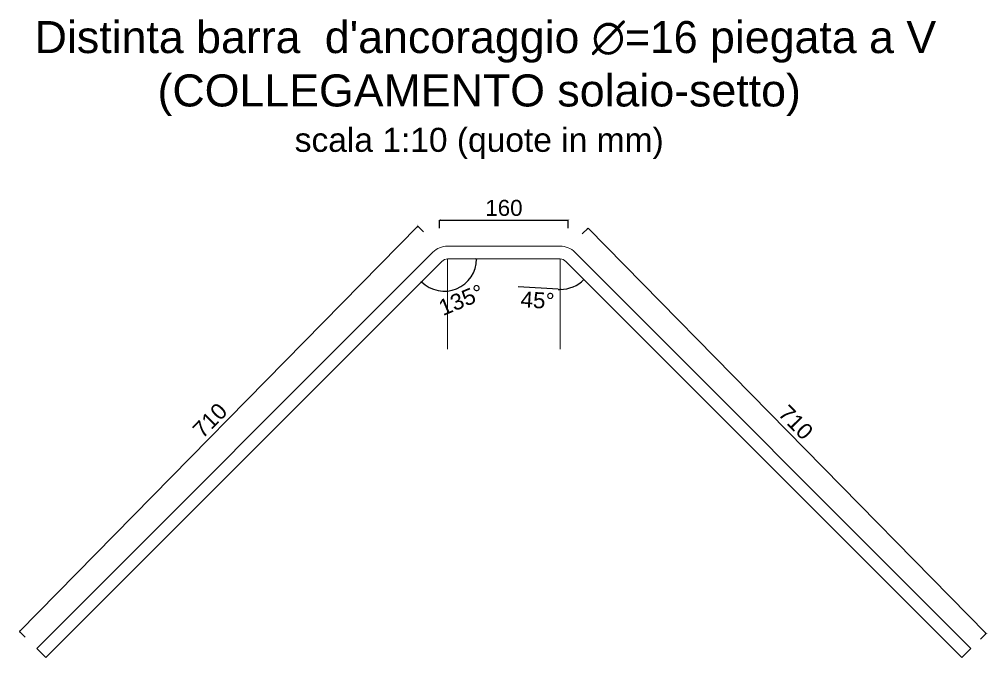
# Model space of a CAD drawing. Header units: millimetres. Extents: x 1415 to 3549, y 2194 to 4677.
# Drawn here: x 1797.857 to 1799.067, y 2309.187 to 2309.984 of the extents above; entities that cross this region are included whole.
import ezdxf

# ---------------------------------------------------------------- set-up
doc = ezdxf.new("R2010")
doc.units = ezdxf.units.MM
doc.layers.get('0').update_dxf_attribs({"plot": 0})
doc.layers.add('Layer4', color=7, linetype='Continuous', lineweight=15)
doc.layers.add('quote', color=252, linetype='Continuous', lineweight=5)
doc.styles.get("Standard").update_dxf_attribs({"font": 'arial.ttf'})
doc.dimstyles.new('quote acciaio', dxfattribs={"dimtxt": 0.01, "dimasz": 0.0025, "dimexe": 0, "dimexo": 0, "dimgap": 0.005, "dimtad": 2, "dimdec": 0, "dimlfac": 1000, "dimzin": 0, "dimdsep": 46, "dimtxsty": 'Standard', "dimblk": 'ARCHTICK', "dimcen": 0, "dimclre": 252, "dimadec": 0, "dimazin": 0, "dimtfac": 1, "dimtdec": 0, "dimtofl": 0, "dimtmove": 0, "dimatfit": 3, "dimfxl": 0.01, "dimfxlon": 1, "dimtolj": 1, "dimtzin": 0, "dimarcsym": 0})

# ---------------------------------------------------------------- blocks, each defined once
blk = doc.blocks.new('_ArchTick')
at = {"color": 0, "linetype": 'ByBlock', "const_width": 0.15}
blk.add_lwpolyline([(-0.5, -0.5), (0.5, 0.5)], dxfattribs=at)
blk = doc.blocks.new('*D1402')
at = {"layer": 'Defpoints', "color": 0, "transparency": 16777216}
for p in [(1798.3545, 2309.7254), (1798.3818, 2309.6985), (1797.8841, 2309.1922)]:
    blk.add_point(p, dxfattribs=at)
at = {"layer": 'quote', "color": 0, "linetype": 'Continuous', "lineweight": -2, "transparency": 16777216}
blk.add_line((1797.8568, 2309.2191), (1798.3545, 2309.7254), dxfattribs=at)
at = {"layer": 'quote', "color": 252, "lineweight": -2, "transparency": 16777216}
for p, q in [((1798.3616, 2309.7184), (1798.3545, 2309.7254)), ((1797.8639, 2309.2121), (1797.8568, 2309.2191))]:
    blk.add_line(p, q, dxfattribs=at)
at = {"layer": 'quote', "color": 0, "lineweight": -2, "transparency": 16777216, "xscale": 0.0025, "yscale": 0.0025, "zscale": 0.0025}
for p, rotation in [((1798.3545, 2309.7254), 45.48589641337825), ((1797.8568, 2309.2191), 225.4858964133782)]:
    blk.add_blockref('_ArchTick', p, dxfattribs=dict(at, rotation=rotation))
at = {"layer": 'quote', "color": 0, "transparency": 16777216, "insert": (1798.0948, 2309.4829), "char_height": 0.01, "attachment_point": 5, "rotation": 45.4859}
blk.add_mtext('\\A1;{\\H2x;710}', dxfattribs=at)
blk = doc.blocks.new('*D1403')
at = {"layer": 'Defpoints', "color": 0, "transparency": 16777216}
for p in [(1798.5425, 2309.733), (1798.3818, 2309.6985), (1798.5425, 2309.6985)]:
    blk.add_point(p, dxfattribs=at)
at = {"layer": 'quote', "color": 252, "lineweight": -2, "transparency": 16777216}
for p, q in [((1798.3818, 2309.723), (1798.3818, 2309.733)), ((1798.5425, 2309.723), (1798.5425, 2309.733))]:
    blk.add_line(p, q, dxfattribs=at)
at = {"layer": 'quote', "color": 0, "linetype": 'Continuous', "lineweight": -2, "transparency": 16777216}
blk.add_line((1798.3818, 2309.733), (1798.5425, 2309.733), dxfattribs=at)
at = {"layer": 'quote', "color": 0, "lineweight": -2, "transparency": 16777216, "xscale": 0.0025, "yscale": 0.0025, "zscale": 0.0025, "rotation": 180}
blk.add_blockref('_ArchTick', (1798.3818, 2309.733), dxfattribs=at)
at = {"layer": 'quote', "color": 0, "lineweight": -2, "transparency": 16777216, "xscale": 0.0025, "yscale": 0.0025, "zscale": 0.0025}
blk.add_blockref('_ArchTick', (1798.5425, 2309.733), dxfattribs=at)
at = {"layer": 'quote', "color": 0, "transparency": 16777216, "insert": (1798.4622, 2309.7482), "char_height": 0.01, "attachment_point": 5}
blk.add_mtext('\\A1;{\\H2x;160}', dxfattribs=at)
blk = doc.blocks.new('*D1404')
at = {"layer": 'Defpoints', "color": 0, "transparency": 16777216}
for p in [(1798.3847, 2309.6815), (1798.3918, 2309.6845), (1798.5325, 2309.6845), (1798.3877, 2309.6443), (1797.8898, 2309.1866)]:
    blk.add_point(p, dxfattribs=at)
at = {"layer": 'quote', "color": 0, "linetype": 'Continuous', "lineweight": -2, "transparency": 16777216}
blk.add_arc((1798.3877, 2309.6845), 0.0402, 225, 360, dxfattribs=at)
at = {"layer": 'quote', "color": 0, "lineweight": -2, "transparency": 16777216, "xscale": 0.0025, "yscale": 0.0025, "zscale": 0.0025}
for p, rotation in [((1798.4278, 2309.6845), 89.9999999999442), ((1798.3592, 2309.6561), 135.0000000000162)]:
    blk.add_blockref('_ArchTick', p, dxfattribs=dict(at, rotation=rotation))
at = {"layer": 'quote', "color": 0, "transparency": 16777216, "insert": (1798.4089, 2309.6333), "char_height": 0.01, "attachment_point": 5, "rotation": 22.5}
blk.add_mtext('\\A1;{\\H2x;135°}', dxfattribs=at)
blk = doc.blocks.new('*D1405')
at = {"layer": 'Defpoints', "color": 0, "transparency": 16777216}
for p in [(1798.5325, 2309.6845), (1798.5396, 2309.6815), (1798.5536, 2309.6522), (1798.5325, 2309.5718), (1799.0346, 2309.1866)]:
    blk.add_point(p, dxfattribs=at)
at = {"layer": 'quote', "color": 0, "linetype": 'Continuous', "lineweight": -2, "transparency": 16777216}
blk.add_line((1798.53, 2309.6466), (1798.4801, 2309.6496), dxfattribs=at)
for start, end in [(270, 315), (266.5953, 270)]:
    blk.add_arc((1798.5325, 2309.6886), 0.0421, start, end, dxfattribs=at)
at = {"layer": 'quote', "color": 0, "lineweight": -2, "transparency": 16777216, "xscale": 0.0025, "yscale": 0.0025, "zscale": 0.0025}
for p, rotation in [((1798.5623, 2309.6589), 45.00000000002486), ((1798.5325, 2309.6465), 180.0000000000298)]:
    blk.add_blockref('_ArchTick', p, dxfattribs=dict(at, rotation=rotation))
at = {"layer": 'quote', "color": 0, "transparency": 16777216, "insert": (1798.5042, 2309.6329), "char_height": 0.01, "attachment_point": 5, "rotation": 356.5953}
blk.add_mtext('\\A1;{\\H2x;45°}', dxfattribs=at)
blk = doc.blocks.new('*D1399')
at = {"layer": 'Defpoints', "color": 0, "transparency": 16777216}
for p in [(1798.5673, 2309.7228), (1798.5425, 2309.6985), (1799.0402, 2309.1922)]:
    blk.add_point(p, dxfattribs=at)
at = {"layer": 'quote', "color": 252, "lineweight": -2, "transparency": 16777216}
for p, q in [((1798.5601, 2309.7158), (1798.5673, 2309.7228)), ((1799.0579, 2309.2096), (1799.065, 2309.2166))]:
    blk.add_line(p, q, dxfattribs=at)
at = {"layer": 'quote', "color": 0, "linetype": 'Continuous', "lineweight": -2, "transparency": 16777216}
blk.add_line((1799.065, 2309.2166), (1798.5673, 2309.7228), dxfattribs=at)
at = {"layer": 'quote', "color": 0, "lineweight": -2, "transparency": 16777216, "xscale": 0.0025, "yscale": 0.0025, "zscale": 0.0025}
for p, rotation in [((1798.5673, 2309.7228), 134.5141035866218), ((1799.065, 2309.2166), 314.5141035866217)]:
    blk.add_blockref('_ArchTick', p, dxfattribs=dict(at, rotation=rotation))
at = {"layer": 'quote', "color": 0, "transparency": 16777216, "insert": (1798.827, 2309.4804), "char_height": 0.01, "attachment_point": 5, "rotation": 314.5141}
blk.add_mtext('\\A1;{\\H2x;710}', dxfattribs=at)

msp = doc.modelspace()

# ---------------------------------------------------------------- linework, layer by layer
at = {"layer": 'Layer4'}
msp.add_lwpolyline([(1798.3918, 2309.6845), (1798.5325, 2309.6845, -0.198912), (1798.5396, 2309.6815), (1799.0346, 2309.1866), (1799.0459, 2309.1979), (1798.5509, 2309.6929, 0.198912), (1798.5325, 2309.7005), (1798.3918, 2309.7005, 0.198912), (1798.3734, 2309.6929), (1797.8784, 2309.1979), (1797.8898, 2309.1866), (1798.3847, 2309.6815, -0.198912)], format="xyb", close=True, dxfattribs=at)
at = {"layer": 'quote'}
for points in [[(1798.3918, 2309.6845), (1798.3918, 2309.5718)], [(1798.5325, 2309.6845), (1798.5325, 2309.5718)]]:
    msp.add_lwpolyline(points, dxfattribs=at)

# ---------------------------------------------------------------- texts
at = {"layer": 'Layer4', "insert": (1797.8698, 2309.9817), "char_height": 0.04, "attachment_point": 1}
msp.add_mtext_dynamic_manual_height_columns("\\pxqc; Distinta barra {\\fBahnschrift Light|b0|i0|c0|p34; }d'ancoraggio {\\fBahnschrift Light|b0|i0|c0|p34;∅=16} piegata a V\\P(COLLEGAMENTO solaio-setto)\\P{\\H0.75x;scala 1:10 (quote in mm)}", width=1.123, gutter_width=12.5, heights=[0], dxfattribs=at)

# ---------------------------------------------------------------- dimensions: what is measured, and where the dimension line sits
at = {"layer": 'quote'}
dim = msp.add_linear_dim(base=(1798.5425, 2309.733), p1=(1798.3818, 2309.6985), p2=(1798.5425, 2309.6985), text='{\\H2x;160}', dimstyle='quote acciaio', dxfattribs=at)
dim.commit()
dim.dimension.update_dxf_attribs({"geometry": '*D1403', "text_midpoint": (1798.4622, 2309.7482)})
for p1, p2, distance, picture, middle in [((1797.8841, 2309.1922), (1798.3818, 2309.6985), 0.0383, '*D1402', (1798.0948, 2309.4829)), ((1799.0402, 2309.1922), (1798.5425, 2309.6985), -0.0347, '*D1399', (1798.827, 2309.4804))]:
    dim = msp.add_aligned_dim(p1=p1, p2=p2, distance=distance, text='{\\H2x;<>}', dimstyle='quote acciaio', dxfattribs=at)
    dim.commit()
    dim.dimension.update_dxf_attribs({"geometry": picture, "text_midpoint": middle})
for base, line1, line2, picture, middle in [((1798.3877, 2309.6443), ((1798.3918, 2309.6845), (1798.5325, 2309.6845)), ((1797.8898, 2309.1866), (1798.3847, 2309.6815)), '*D1404', (1798.4089, 2309.6333)), ((1798.5536, 2309.6522), ((1798.5396, 2309.6815), (1799.0346, 2309.1866)), ((1798.5325, 2309.6845), (1798.5325, 2309.5718)), '*D1405', (1798.5042, 2309.6329))]:
    dim = msp.add_angular_dim_2l(base=base, line1=line1, line2=line2, text='{\\H2x;<>}', dimstyle='quote acciaio', dxfattribs=at)
    dim.commit()
    dim.dimension.update_dxf_attribs({"geometry": picture, "text_midpoint": middle})

doc.saveas('drawing.dxf')
